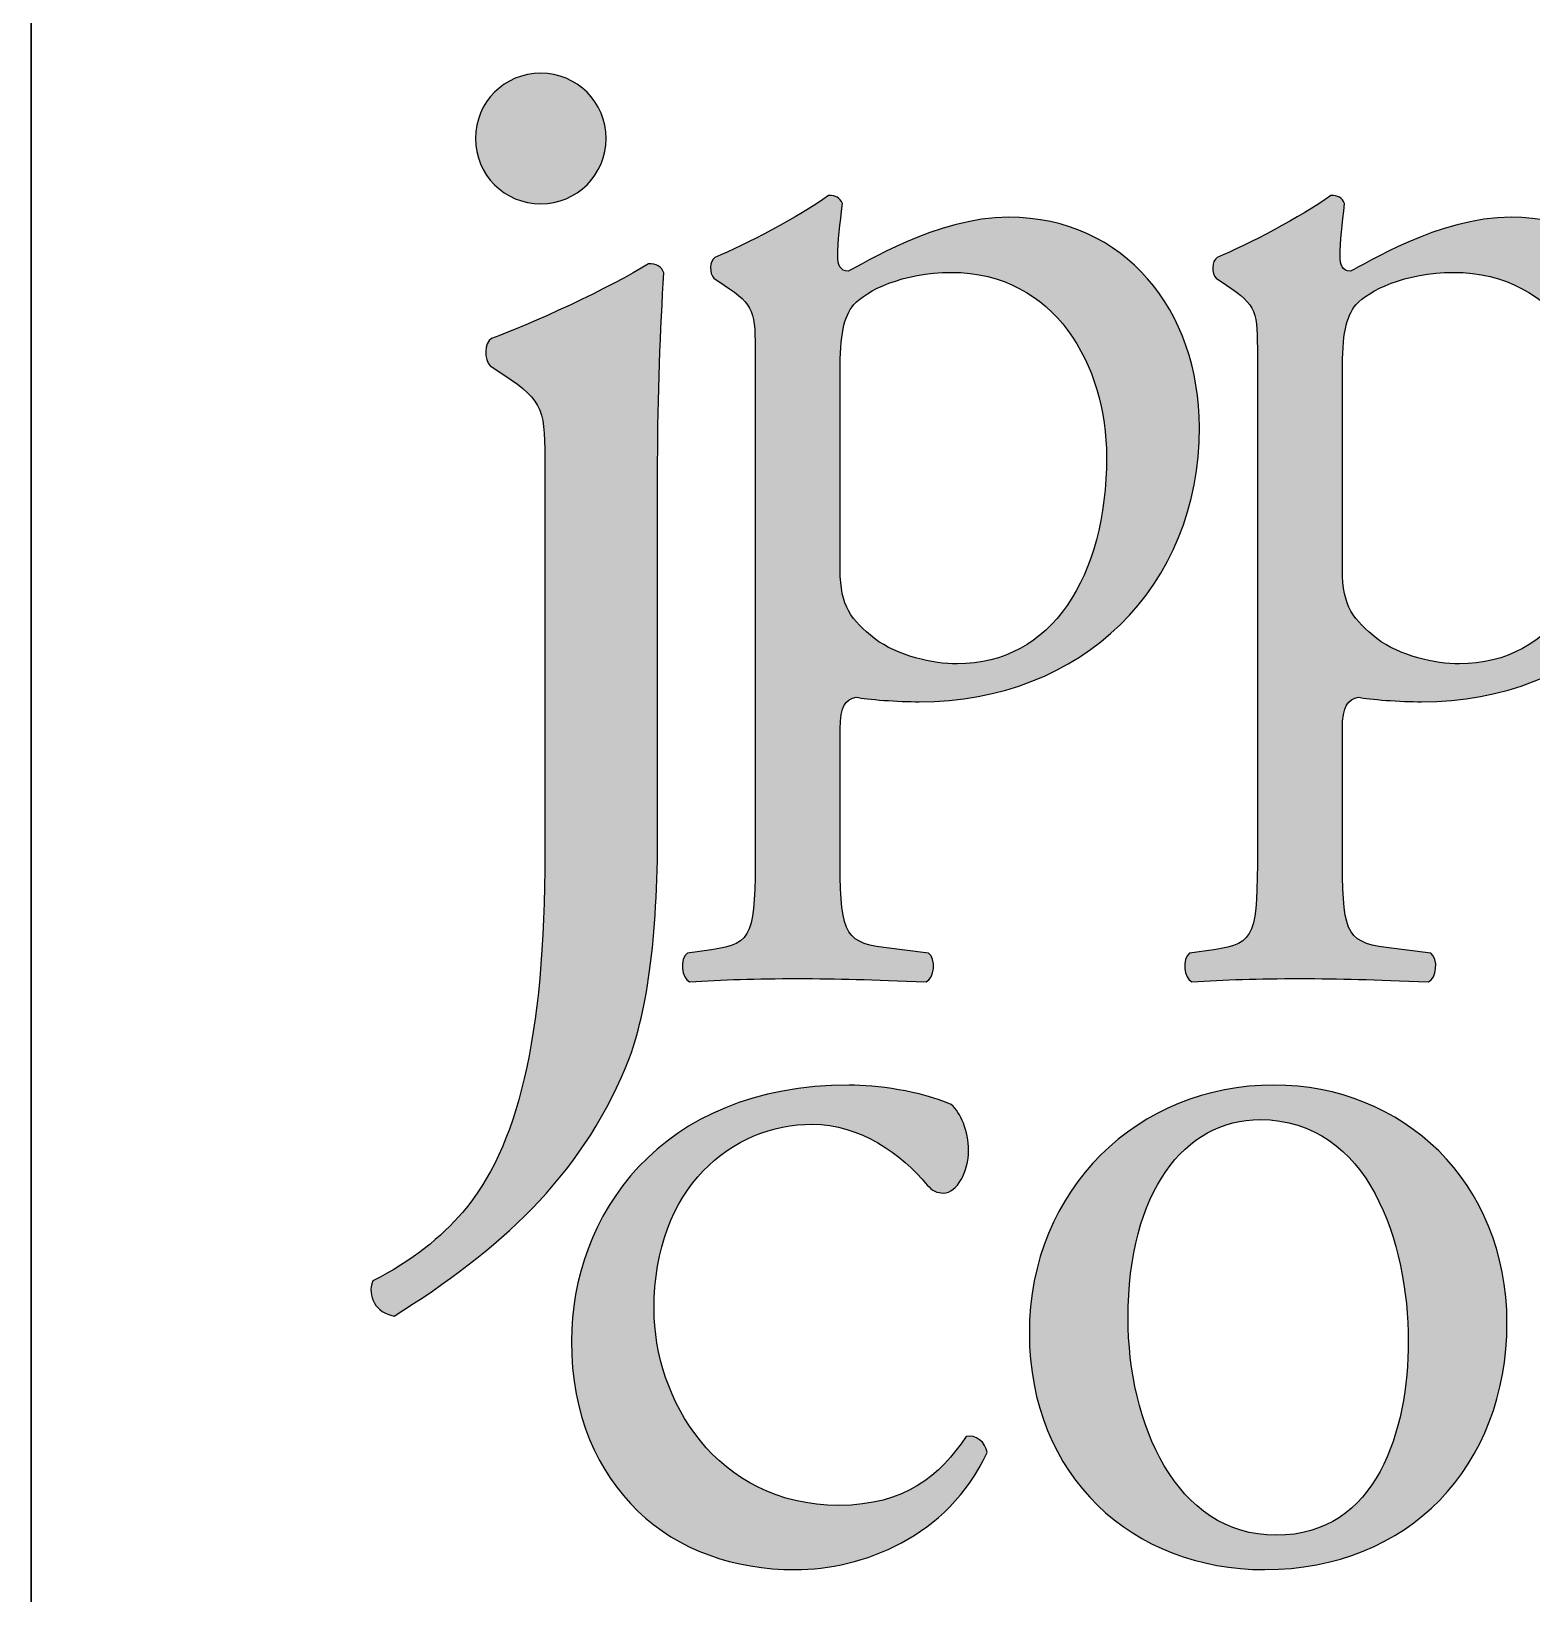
# Paper-space layout 'A3mask' of a CAD drawing. Extents: x 0 to 394, y 0 to 277.
# Drawn here: x 306.25 to 318.34, y 41.93 to 54.52 of the extents above; entities that cross this region are included whole.
import ezdxf
from ezdxf.enums import TextEntityAlignment as Align

# ---------------------------------------------------------------- set-up
doc = ezdxf.new("R2010")
doc.units = 0
doc.layers.get('0').update_dxf_attribs({"linetype": 'CONTINUOUS'})
doc.layers.get('Defpoints').update_dxf_attribs({"linetype": 'CONTINUOUS'})
doc.layers.add('JPP_Mask', color=7, linetype='CONTINUOUS')
doc.styles.add('JPP', font='arial.ttf')

# ---------------------------------------------------------------- blocks, each defined once
blk = doc.blocks.new('A3mask')
at = {"true_color": 0x0081c6}
h = blk.add_hatch(color=142, dxfattribs=at)
edge = h.paths.add_edge_path()
edge.add_spline(control_points=[(310.884, 53.657), (310.884, 53.948), (310.648, 54.184), (310.357, 54.184)], knot_values=[3, 3, 3, 3, 4, 4, 4, 4], degree=3, periodic=0)
edge.add_spline(control_points=[(310.357, 54.184), (310.066, 54.184), (309.83, 53.948), (309.83, 53.657)], knot_values=[2, 2, 2, 2, 3, 3, 3, 3], degree=3, periodic=0)
edge.add_spline(control_points=[(309.83, 53.657), (309.83, 53.366), (310.066, 53.13), (310.357, 53.13)], knot_values=[1, 1, 1, 1, 2, 2, 2, 2], degree=3, periodic=0)
edge.add_spline(control_points=[(310.357, 53.13), (310.648, 53.13), (310.884, 53.366), (310.884, 53.657)], knot_values=[0, 0, 0, 0, 1, 1, 1, 1], degree=3, periodic=0)
at = {"true_color": 0x004a91}
h = blk.add_hatch(color=154, dxfattribs=at)
edge = h.paths.add_edge_path()
edge.add_spline(control_points=[(313.408, 49.117), (314.722, 49.117), (315.666, 50.042), (315.666, 51.329)], knot_values=[9, 9, 9, 9, 10, 10, 10, 10], degree=3, periodic=0)
edge.add_spline(control_points=[(315.666, 51.329), (315.666, 52.263), (315.065, 53.022), (314.13, 53.022)], knot_values=[8, 8, 8, 8, 9, 9, 9, 9], degree=3, periodic=0)
edge.add_spline(control_points=[(314.13, 53.022), (313.538, 53.022), (312.955, 52.642), (312.835, 52.587)], knot_values=[7, 7, 7, 7, 8, 8, 8, 8], degree=3, periodic=0)
edge.add_spline(control_points=[(312.835, 52.587), (312.77, 52.587), (312.751, 52.642), (312.751, 52.707)], knot_values=[6, 6, 6, 6, 7, 7, 7, 7], degree=3, periodic=0)
edge.add_spline(control_points=[(312.751, 52.707), (312.751, 52.828), (312.77, 52.966), (312.788, 53.133)], knot_values=[5, 5, 5, 5, 6, 6, 6, 6], degree=3, periodic=0)
edge.add_spline(control_points=[(312.788, 53.133), (312.77, 53.179), (312.733, 53.198), (312.677, 53.198)], knot_values=[4, 4, 4, 4, 5, 5, 5, 5], degree=3, periodic=0)
edge.add_spline(control_points=[(312.677, 53.198), (312.437, 53.022), (312.002, 52.8), (311.761, 52.698)], knot_values=[3, 3, 3, 3, 4, 4, 4, 4], degree=3, periodic=0)
edge.add_spline(control_points=[(311.761, 52.698), (311.715, 52.67), (311.715, 52.569), (311.752, 52.532)], knot_values=[2, 2, 2, 2, 3, 3, 3, 3], degree=3, periodic=0)
edge.add_spline(control_points=[(311.752, 52.532), (311.752, 52.532), (311.835, 52.476), (311.835, 52.476), (312.085, 52.309), (312.085, 52.263), (312.085, 51.902)], knot_values=[0, 0, 0, 0, 1, 1, 1, 2, 2, 2, 2], degree=3, periodic=0)
edge.add_spline(control_points=[(312.085, 51.902), (312.085, 51.902), (312.085, 50.907), (312.085, 49.913)], knot_values=[21.5, 21.5, 21.5, 21.5, 22, 22, 22, 22], degree=3, periodic=0)
edge.add_spline(control_points=[(312.085, 49.913), (312.085, 48.918), (312.085, 47.923), (312.085, 47.923), (312.085, 47.257), (312.076, 47.164), (311.733, 47.118)], knot_values=[20, 20, 20, 20, 20.5, 20.5, 20.5, 21.5, 21.5, 21.5, 21.5], degree=3, periodic=0)
edge.add_spline(control_points=[(311.733, 47.118), (311.733, 47.118), (311.539, 47.09), (311.539, 47.09), (311.474, 47.044), (311.493, 46.886), (311.557, 46.859)], knot_values=[18, 18, 18, 18, 19, 19, 19, 20, 20, 20, 20], degree=3, periodic=0)
edge.add_spline(control_points=[(311.557, 46.859), (311.817, 46.877), (312.094, 46.886), (312.427, 46.886)], knot_values=[17, 17, 17, 17, 18, 18, 18, 18], degree=3, periodic=0)
edge.add_spline(control_points=[(312.427, 46.886), (312.751, 46.886), (313.02, 46.877), (313.464, 46.859)], knot_values=[16, 16, 16, 16, 17, 17, 17, 17], degree=3, periodic=0)
edge.add_spline(control_points=[(313.464, 46.859), (313.529, 46.886), (313.547, 47.044), (313.482, 47.09)], knot_values=[15, 15, 15, 15, 16, 16, 16, 16], degree=3, periodic=0)
edge.add_spline(control_points=[(313.482, 47.09), (313.482, 47.09), (313.121, 47.136), (313.121, 47.136), (312.788, 47.183), (312.77, 47.266), (312.77, 47.923)], knot_values=[13, 13, 13, 13, 14, 14, 14, 15, 15, 15, 15], degree=3, periodic=0)
edge.add_spline(control_points=[(312.77, 47.923), (312.77, 47.923), (312.77, 48.895), (312.77, 48.895), (312.77, 49.089), (312.816, 49.135), (312.899, 49.154)], knot_values=[11, 11, 11, 11, 12, 12, 12, 13, 13, 13, 13], degree=3, periodic=0)
edge.add_spline(control_points=[(312.899, 49.154), (312.983, 49.135), (313.242, 49.117), (313.408, 49.117)], knot_values=[10, 10, 10, 10, 11, 11, 11, 11], degree=3, periodic=0)
edge = h.paths.add_edge_path(flags=16)
edge.add_spline(control_points=[(313.047, 49.626), (312.862, 49.774), (312.77, 49.885), (312.77, 50.181)], knot_values=[0, 0, 0, 0, 1, 1, 1, 1], degree=3, periodic=0)
edge.add_spline(control_points=[(312.77, 50.181), (312.77, 50.181), (312.77, 50.579), (312.77, 50.977)], knot_values=[6.5, 6.5, 6.5, 6.5, 7, 7, 7, 7], degree=3, periodic=0)
edge.add_spline(control_points=[(312.77, 50.977), (312.77, 51.375), (312.77, 51.773), (312.77, 51.773), (312.77, 52.078), (312.797, 52.217), (312.881, 52.319)], knot_values=[5, 5, 5, 5, 5.5, 5.5, 5.5, 6.5, 6.5, 6.5, 6.5], degree=3, periodic=0)
edge.add_spline(control_points=[(312.881, 52.319), (312.983, 52.429), (313.269, 52.578), (313.667, 52.578)], knot_values=[4, 4, 4, 4, 5, 5, 5, 5], degree=3, periodic=0)
edge.add_spline(control_points=[(313.667, 52.578), (314.5, 52.578), (314.917, 51.828), (314.917, 51.088)], knot_values=[3, 3, 3, 3, 4, 4, 4, 4], degree=3, periodic=0)
edge.add_spline(control_points=[(314.917, 51.088), (314.917, 50.125), (314.473, 49.422), (313.714, 49.422)], knot_values=[2, 2, 2, 2, 3, 3, 3, 3], degree=3, periodic=0)
edge.add_spline(control_points=[(313.714, 49.422), (313.519, 49.422), (313.233, 49.487), (313.047, 49.626)], knot_values=[1, 1, 1, 1, 2, 2, 2, 2], degree=3, periodic=0)
h = blk.add_hatch(color=154, dxfattribs=at)
edge = h.paths.add_edge_path()
edge.add_spline(control_points=[(316.818, 47.923), (316.818, 47.923), (316.818, 48.895), (316.818, 48.895), (316.818, 49.089), (316.864, 49.135), (316.948, 49.154)], knot_values=[11, 11, 11, 11, 12, 12, 12, 13, 13, 13, 13], degree=3, periodic=0)
edge.add_spline(control_points=[(316.948, 49.154), (317.031, 49.135), (317.29, 49.117), (317.457, 49.117)], knot_values=[10, 10, 10, 10, 11, 11, 11, 11], degree=3, periodic=0)
edge.add_spline(control_points=[(317.457, 49.117), (318.771, 49.117), (319.714, 50.042), (319.714, 51.329)], knot_values=[9, 9, 9, 9, 10, 10, 10, 10], degree=3, periodic=0)
edge.add_spline(control_points=[(319.714, 51.329), (319.714, 52.263), (319.113, 53.022), (318.179, 53.022)], knot_values=[8, 8, 8, 8, 9, 9, 9, 9], degree=3, periodic=0)
edge.add_spline(control_points=[(318.179, 53.022), (317.586, 53.022), (317.003, 52.642), (316.883, 52.587)], knot_values=[7, 7, 7, 7, 8, 8, 8, 8], degree=3, periodic=0)
edge.add_spline(control_points=[(316.883, 52.587), (316.818, 52.587), (316.8, 52.642), (316.8, 52.707)], knot_values=[6, 6, 6, 6, 7, 7, 7, 7], degree=3, periodic=0)
edge.add_spline(control_points=[(316.8, 52.707), (316.8, 52.828), (316.818, 52.966), (316.836, 53.133)], knot_values=[5, 5, 5, 5, 6, 6, 6, 6], degree=3, periodic=0)
edge.add_spline(control_points=[(316.836, 53.133), (316.818, 53.179), (316.781, 53.198), (316.726, 53.198)], knot_values=[4, 4, 4, 4, 5, 5, 5, 5], degree=3, periodic=0)
edge.add_spline(control_points=[(316.726, 53.198), (316.485, 53.022), (316.05, 52.8), (315.81, 52.698)], knot_values=[3, 3, 3, 3, 4, 4, 4, 4], degree=3, periodic=0)
edge.add_spline(control_points=[(315.81, 52.698), (315.763, 52.67), (315.763, 52.569), (315.8, 52.532)], knot_values=[2, 2, 2, 2, 3, 3, 3, 3], degree=3, periodic=0)
edge.add_spline(control_points=[(315.8, 52.532), (315.8, 52.532), (315.883, 52.476), (315.883, 52.476), (316.133, 52.309), (316.133, 52.263), (316.133, 51.902)], knot_values=[0, 0, 0, 0, 1, 1, 1, 2, 2, 2, 2], degree=3, periodic=0)
edge.add_spline(control_points=[(316.133, 51.902), (316.133, 51.902), (316.133, 50.907), (316.133, 49.913)], knot_values=[21.5, 21.5, 21.5, 21.5, 22, 22, 22, 22], degree=3, periodic=0)
edge.add_spline(control_points=[(316.133, 49.913), (316.133, 48.918), (316.133, 47.923), (316.133, 47.923), (316.133, 47.257), (316.124, 47.164), (315.782, 47.118)], knot_values=[20, 20, 20, 20, 20.5, 20.5, 20.5, 21.5, 21.5, 21.5, 21.5], degree=3, periodic=0)
edge.add_spline(control_points=[(315.782, 47.118), (315.782, 47.118), (315.587, 47.09), (315.587, 47.09), (315.522, 47.044), (315.541, 46.886), (315.606, 46.859)], knot_values=[18, 18, 18, 18, 19, 19, 19, 20, 20, 20, 20], degree=3, periodic=0)
edge.add_spline(control_points=[(315.606, 46.859), (315.865, 46.877), (316.142, 46.886), (316.476, 46.886)], knot_values=[17, 17, 17, 17, 18, 18, 18, 18], degree=3, periodic=0)
edge.add_spline(control_points=[(316.476, 46.886), (316.8, 46.886), (317.068, 46.877), (317.512, 46.859)], knot_values=[16, 16, 16, 16, 17, 17, 17, 17], degree=3, periodic=0)
edge.add_spline(control_points=[(317.512, 46.859), (317.577, 46.886), (317.595, 47.044), (317.531, 47.09)], knot_values=[15, 15, 15, 15, 16, 16, 16, 16], degree=3, periodic=0)
edge.add_spline(control_points=[(317.531, 47.09), (317.531, 47.09), (317.17, 47.136), (317.17, 47.136), (316.836, 47.183), (316.818, 47.266), (316.818, 47.923)], knot_values=[13, 13, 13, 13, 14, 14, 14, 15, 15, 15, 15], degree=3, periodic=0)
edge = h.paths.add_edge_path(flags=16)
edge.add_spline(control_points=[(317.096, 49.626), (316.911, 49.774), (316.818, 49.885), (316.818, 50.181)], knot_values=[0, 0, 0, 0, 1, 1, 1, 1], degree=3, periodic=0)
edge.add_spline(control_points=[(316.818, 50.181), (316.818, 50.181), (316.818, 50.579), (316.818, 50.977)], knot_values=[6.5, 6.5, 6.5, 6.5, 7, 7, 7, 7], degree=3, periodic=0)
edge.add_spline(control_points=[(316.818, 50.977), (316.818, 51.375), (316.818, 51.773), (316.818, 51.773), (316.818, 52.078), (316.846, 52.217), (316.929, 52.319)], knot_values=[5, 5, 5, 5, 5.5, 5.5, 5.5, 6.5, 6.5, 6.5, 6.5], degree=3, periodic=0)
edge.add_spline(control_points=[(316.929, 52.319), (317.031, 52.429), (317.318, 52.578), (317.716, 52.578)], knot_values=[4, 4, 4, 4, 5, 5, 5, 5], degree=3, periodic=0)
edge.add_spline(control_points=[(317.716, 52.578), (318.549, 52.578), (318.965, 51.828), (318.965, 51.088)], knot_values=[3, 3, 3, 3, 4, 4, 4, 4], degree=3, periodic=0)
edge.add_spline(control_points=[(318.965, 51.088), (318.965, 50.125), (318.521, 49.422), (317.762, 49.422)], knot_values=[2, 2, 2, 2, 3, 3, 3, 3], degree=3, periodic=0)
edge.add_spline(control_points=[(317.762, 49.422), (317.568, 49.422), (317.281, 49.487), (317.096, 49.626)], knot_values=[1, 1, 1, 1, 2, 2, 2, 2], degree=3, periodic=0)
h = blk.add_hatch(color=154, dxfattribs=at)
edge = h.paths.add_edge_path()
edge.add_spline(control_points=[(311.299, 48.082), (311.299, 48.082), (311.299, 51.052), (311.299, 51.052), (311.299, 51.555), (311.323, 52.144), (311.348, 52.574)], knot_values=[5, 5, 5, 5, 6, 6, 6, 7, 7, 7, 7], degree=3, periodic=0)
edge.add_spline(control_points=[(311.348, 52.574), (311.335, 52.623), (311.286, 52.648), (311.225, 52.648)], knot_values=[4, 4, 4, 4, 5, 5, 5, 5], degree=3, periodic=0)
edge.add_spline(control_points=[(311.225, 52.648), (310.943, 52.464), (310.243, 52.144), (309.961, 52.046)], knot_values=[3, 3, 3, 3, 4, 4, 4, 4], degree=3, periodic=0)
edge.add_spline(control_points=[(309.961, 52.046), (309.899, 52.009), (309.899, 51.874), (309.949, 51.825)], knot_values=[2, 2, 2, 2, 3, 3, 3, 3], degree=3, periodic=0)
edge.add_spline(control_points=[(309.949, 51.825), (309.949, 51.825), (310.059, 51.752), (310.059, 51.752), (310.39, 51.531), (310.39, 51.47), (310.39, 50.991)], knot_values=[0, 0, 0, 0, 1, 1, 1, 2, 2, 2, 2], degree=3, periodic=0)
edge.add_spline(control_points=[(310.39, 50.991), (310.39, 50.991), (310.39, 50.218), (310.39, 49.444)], knot_values=[12.5, 12.5, 12.5, 12.5, 13, 13, 13, 13], degree=3, periodic=0)
edge.add_spline(control_points=[(310.39, 49.444), (310.39, 48.671), (310.39, 47.898), (310.39, 47.898), (310.39, 46.4), (310.169, 45.517), (309.727, 45.001)], knot_values=[11, 11, 11, 11, 11.5, 11.5, 11.5, 12.5, 12.5, 12.5, 12.5], degree=3, periodic=0)
edge.add_spline(control_points=[(309.727, 45.001), (309.556, 44.805), (309.322, 44.608), (309.003, 44.449)], knot_values=[10, 10, 10, 10, 11, 11, 11, 11], degree=3, periodic=0)
edge.add_spline(control_points=[(309.003, 44.449), (308.954, 44.326), (309.028, 44.191), (309.175, 44.166)], knot_values=[9, 9, 9, 9, 10, 10, 10, 10], degree=3, periodic=0)
edge.add_spline(control_points=[(309.175, 44.166), (310.022, 44.694), (310.672, 45.284), (311.041, 46.167)], knot_values=[8, 8, 8, 8, 9, 9, 9, 9], degree=3, periodic=0)
edge.add_spline(control_points=[(311.041, 46.167), (311.213, 46.584), (311.299, 47.198), (311.299, 48.082)], knot_values=[7, 7, 7, 7, 8, 8, 8, 8], degree=3, periodic=0)
at = {"true_color": 0x0081c6}
h = blk.add_hatch(color=142, dxfattribs=at)
h.dxf.hatch_style = 2
edge = h.paths.add_edge_path()
edge.add_spline(control_points=[(313.805, 45.5), (313.805, 45.657), (313.741, 45.805), (313.666, 45.87)], knot_values=[0, 0, 0, 0, 1, 1, 1, 1], degree=3, periodic=0)
edge.add_spline(control_points=[(313.666, 45.87), (313.417, 45.981), (313.056, 46.027), (312.843, 46.027)], knot_values=[12, 12, 12, 12, 13, 13, 13, 13], degree=3, periodic=0)
edge.add_spline(control_points=[(312.843, 46.027), (311.307, 46.027), (310.604, 44.963), (310.604, 43.963)], knot_values=[11, 11, 11, 11, 12, 12, 12, 12], degree=3, periodic=0)
edge.add_spline(control_points=[(310.604, 43.963), (310.604, 43.362), (310.816, 42.908), (311.14, 42.594)], knot_values=[10, 10, 10, 10, 11, 11, 11, 11], degree=3, periodic=0)
edge.add_spline(control_points=[(311.14, 42.594), (311.464, 42.279), (311.917, 42.122), (312.408, 42.122)], knot_values=[9, 9, 9, 9, 10, 10, 10, 10], degree=3, periodic=0)
edge.add_spline(control_points=[(312.408, 42.122), (312.944, 42.122), (313.639, 42.381), (313.954, 43.065)], knot_values=[8, 8, 8, 8, 9, 9, 9, 9], degree=3, periodic=0)
edge.add_spline(control_points=[(313.954, 43.065), (313.944, 43.149), (313.861, 43.214), (313.787, 43.195)], knot_values=[7, 7, 7, 7, 8, 8, 8, 8], degree=3, periodic=0)
edge.add_spline(control_points=[(313.787, 43.195), (313.574, 42.881), (313.296, 42.64), (312.76, 42.64)], knot_values=[6, 6, 6, 6, 7, 7, 7, 7], degree=3, periodic=0)
edge.add_spline(control_points=[(312.76, 42.64), (311.769, 42.64), (311.27, 43.5), (311.27, 44.223)], knot_values=[5, 5, 5, 5, 6, 6, 6, 6], degree=3, periodic=0)
edge.add_spline(control_points=[(311.27, 44.223), (311.27, 45.203), (311.899, 45.712), (312.547, 45.712)], knot_values=[4, 4, 4, 4, 5, 5, 5, 5], degree=3, periodic=0)
edge.add_spline(control_points=[(312.547, 45.712), (312.926, 45.712), (313.268, 45.472), (313.472, 45.222)], knot_values=[3, 3, 3, 3, 4, 4, 4, 4], degree=3, periodic=0)
edge.add_spline(control_points=[(313.472, 45.222), (313.509, 45.176), (313.556, 45.157), (313.602, 45.157)], knot_values=[2, 2, 2, 2, 3, 3, 3, 3], degree=3, periodic=0)
edge.add_spline(control_points=[(313.602, 45.157), (313.713, 45.157), (313.805, 45.333), (313.805, 45.5)], knot_values=[1, 1, 1, 1, 2, 2, 2, 2], degree=3, periodic=0)
h = blk.add_hatch(color=142, dxfattribs=at)
edge = h.paths.add_edge_path()
edge.add_spline(control_points=[(318.145, 44.111), (318.145, 45.25), (317.303, 46.027), (316.267, 46.027)], knot_values=[3, 3, 3, 3, 4, 4, 4, 4], degree=3, periodic=0)
edge.add_spline(control_points=[(316.267, 46.027), (315.175, 46.027), (314.295, 45.194), (314.295, 44.028)], knot_values=[2, 2, 2, 2, 3, 3, 3, 3], degree=3, periodic=0)
edge.add_spline(control_points=[(314.295, 44.028), (314.295, 42.871), (315.128, 42.122), (316.193, 42.122)], knot_values=[1, 1, 1, 1, 2, 2, 2, 2], degree=3, periodic=0)
edge.add_spline(control_points=[(316.193, 42.122), (317.349, 42.122), (318.145, 42.955), (318.145, 44.111)], knot_values=[0, 0, 0, 0, 1, 1, 1, 1], degree=3, periodic=0)
edge = h.paths.add_edge_path(flags=16)
edge.add_spline(control_points=[(317.349, 43.963), (317.349, 43.251), (317.099, 42.399), (316.285, 42.399)], knot_values=[2, 2, 2, 2, 3, 3, 3, 3], degree=3, periodic=0)
edge.add_spline(control_points=[(316.285, 42.399), (315.471, 42.399), (315.091, 43.307), (315.091, 44.149)], knot_values=[1, 1, 1, 1, 2, 2, 2, 2], degree=3, periodic=0)
edge.add_spline(control_points=[(315.091, 44.149), (315.091, 45.166), (315.545, 45.749), (316.155, 45.749)], knot_values=[0, 0, 0, 0, 1, 1, 1, 1], degree=3, periodic=0)
edge.add_spline(control_points=[(316.155, 45.749), (317.035, 45.749), (317.349, 44.75), (317.349, 43.963)], knot_values=[3, 3, 3, 3, 4, 4, 4, 4], degree=3, periodic=0)
at = {"color": 154, "true_color": 0x004a91}
blk.add_line((306.25, 56.35), (306.25, 2.45), dxfattribs=at)
at = {"layer": 'Defpoints'}
blk.add_lwpolyline([(306.25, 0), (306.25, 58.8), (394.45, 58.8)], dxfattribs=at)
at = {"layer": 'Defpoints', "color": 142, "true_color": 0x0081c6}
for points, knots in [([(310.884, 53.657), (310.884, 53.366), (310.648, 53.13), (310.357, 53.13), (310.066, 53.13), (309.83, 53.366), (309.83, 53.657), (309.83, 53.948), (310.066, 54.184), (310.357, 54.184), (310.648, 54.184), (310.884, 53.948), (310.884, 53.657)], [0, 0, 0, 0, 1, 1, 1, 2, 2, 2, 3, 3, 3, 4, 4, 4, 4]), ([(313.666, 45.87), (313.741, 45.805), (313.805, 45.657), (313.805, 45.5), (313.805, 45.333), (313.713, 45.157), (313.602, 45.157), (313.556, 45.157), (313.509, 45.176), (313.472, 45.222), (313.268, 45.472), (312.926, 45.712), (312.547, 45.712), (311.899, 45.712), (311.27, 45.203), (311.27, 44.223), (311.27, 43.5), (311.769, 42.64), (312.76, 42.64), (313.296, 42.64), (313.574, 42.881), (313.787, 43.195), (313.861, 43.214), (313.944, 43.149), (313.954, 43.065), (313.639, 42.381), (312.944, 42.122), (312.408, 42.122), (311.917, 42.122), (311.464, 42.279), (311.14, 42.594), (310.816, 42.908), (310.604, 43.362), (310.604, 43.963), (310.604, 44.963), (311.307, 46.027), (312.843, 46.027), (313.056, 46.027), (313.417, 45.981), (313.666, 45.87)], [0, 0, 0, 0, 1, 1, 1, 2, 2, 2, 3, 3, 3, 4, 4, 4, 5, 5, 5, 6, 6, 6, 7, 7, 7, 8, 8, 8, 9, 9, 9, 10, 10, 10, 11, 11, 11, 12, 12, 12, 13, 13, 13, 13]), ([(318.145, 44.111), (318.145, 42.955), (317.349, 42.122), (316.193, 42.122), (315.128, 42.122), (314.295, 42.871), (314.295, 44.028), (314.295, 45.194), (315.175, 46.027), (316.267, 46.027), (317.303, 46.027), (318.145, 45.25), (318.145, 44.111)], [0, 0, 0, 0, 1, 1, 1, 2, 2, 2, 3, 3, 3, 4, 4, 4, 4]), ([(316.155, 45.749), (315.545, 45.749), (315.091, 45.166), (315.091, 44.149), (315.091, 43.307), (315.471, 42.399), (316.285, 42.399), (317.099, 42.399), (317.349, 43.251), (317.349, 43.963), (317.349, 44.75), (317.035, 45.749), (316.155, 45.749)], [0, 0, 0, 0, 1, 1, 1, 2, 2, 2, 3, 3, 3, 4, 4, 4, 4])]:
    blk.add_open_spline(points, degree=3, knots=knots, dxfattribs=at)
at = {"layer": 'Defpoints', "color": 154, "true_color": 0x004a91}
for points, knots in [([(312.085, 51.902), (312.085, 52.263), (312.085, 52.309), (311.835, 52.476), (311.835, 52.476), (311.752, 52.532), (311.752, 52.532), (311.715, 52.569), (311.715, 52.67), (311.761, 52.698), (312.002, 52.8), (312.437, 53.022), (312.677, 53.198), (312.733, 53.198), (312.77, 53.179), (312.788, 53.133), (312.77, 52.966), (312.751, 52.828), (312.751, 52.707), (312.751, 52.642), (312.77, 52.587), (312.835, 52.587), (312.955, 52.642), (313.538, 53.022), (314.13, 53.022), (315.065, 53.022), (315.666, 52.263), (315.666, 51.329), (315.666, 50.042), (314.722, 49.117), (313.408, 49.117), (313.242, 49.117), (312.983, 49.135), (312.899, 49.154), (312.816, 49.135), (312.77, 49.089), (312.77, 48.895), (312.77, 48.895), (312.77, 47.923), (312.77, 47.923), (312.77, 47.266), (312.788, 47.183), (313.121, 47.136), (313.121, 47.136), (313.482, 47.09), (313.482, 47.09), (313.547, 47.044), (313.529, 46.886), (313.464, 46.859), (313.02, 46.877), (312.751, 46.886), (312.427, 46.886), (312.094, 46.886), (311.817, 46.877), (311.557, 46.859), (311.493, 46.886), (311.474, 47.044), (311.539, 47.09), (311.539, 47.09), (311.733, 47.118), (311.733, 47.118), (312.076, 47.164), (312.085, 47.257), (312.085, 47.923), (312.085, 47.923), (312.085, 51.902), (312.085, 51.902)], [0, 0, 0, 0, 1, 1, 1, 2, 2, 2, 3, 3, 3, 4, 4, 4, 5, 5, 5, 6, 6, 6, 7, 7, 7, 8, 8, 8, 9, 9, 9, 10, 10, 10, 11, 11, 11, 12, 12, 12, 13, 13, 13, 14, 14, 14, 15, 15, 15, 16, 16, 16, 17, 17, 17, 18, 18, 18, 19, 19, 19, 20, 20, 20, 21, 21, 21, 22, 22, 22, 22]), ([(316.133, 51.902), (316.133, 52.263), (316.133, 52.309), (315.883, 52.476), (315.883, 52.476), (315.8, 52.532), (315.8, 52.532), (315.763, 52.569), (315.763, 52.67), (315.81, 52.698), (316.05, 52.8), (316.485, 53.022), (316.726, 53.198), (316.781, 53.198), (316.818, 53.179), (316.836, 53.133), (316.818, 52.966), (316.8, 52.828), (316.8, 52.707), (316.8, 52.642), (316.818, 52.587), (316.883, 52.587), (317.003, 52.642), (317.586, 53.022), (318.179, 53.022), (319.113, 53.022), (319.714, 52.263), (319.714, 51.329), (319.714, 50.042), (318.771, 49.117), (317.457, 49.117), (317.29, 49.117), (317.031, 49.135), (316.948, 49.154), (316.864, 49.135), (316.818, 49.089), (316.818, 48.895), (316.818, 48.895), (316.818, 47.923), (316.818, 47.923), (316.818, 47.266), (316.836, 47.183), (317.17, 47.136), (317.17, 47.136), (317.531, 47.09), (317.531, 47.09), (317.595, 47.044), (317.577, 46.886), (317.512, 46.859), (317.068, 46.877), (316.8, 46.886), (316.476, 46.886), (316.142, 46.886), (315.865, 46.877), (315.606, 46.859), (315.541, 46.886), (315.522, 47.044), (315.587, 47.09), (315.587, 47.09), (315.782, 47.118), (315.782, 47.118), (316.124, 47.164), (316.133, 47.257), (316.133, 47.923), (316.133, 47.923), (316.133, 51.902), (316.133, 51.902)], [0, 0, 0, 0, 1, 1, 1, 2, 2, 2, 3, 3, 3, 4, 4, 4, 5, 5, 5, 6, 6, 6, 7, 7, 7, 8, 8, 8, 9, 9, 9, 10, 10, 10, 11, 11, 11, 12, 12, 12, 13, 13, 13, 14, 14, 14, 15, 15, 15, 16, 16, 16, 17, 17, 17, 18, 18, 18, 19, 19, 19, 20, 20, 20, 21, 21, 21, 22, 22, 22, 22]), ([(310.39, 50.991), (310.39, 51.47), (310.39, 51.531), (310.059, 51.752), (310.059, 51.752), (309.949, 51.825), (309.949, 51.825), (309.899, 51.874), (309.899, 52.009), (309.961, 52.046), (310.243, 52.144), (310.943, 52.464), (311.225, 52.648), (311.286, 52.648), (311.335, 52.623), (311.348, 52.574), (311.323, 52.144), (311.299, 51.555), (311.299, 51.052), (311.299, 51.052), (311.299, 48.082), (311.299, 48.082), (311.299, 47.198), (311.213, 46.584), (311.041, 46.167), (310.672, 45.284), (310.022, 44.694), (309.175, 44.166), (309.028, 44.191), (308.954, 44.326), (309.003, 44.449), (309.322, 44.608), (309.556, 44.805), (309.727, 45.001), (310.169, 45.517), (310.39, 46.4), (310.39, 47.898), (310.39, 47.898), (310.39, 50.991), (310.39, 50.991)], [0, 0, 0, 0, 1, 1, 1, 2, 2, 2, 3, 3, 3, 4, 4, 4, 5, 5, 5, 6, 6, 6, 7, 7, 7, 8, 8, 8, 9, 9, 9, 10, 10, 10, 11, 11, 11, 12, 12, 12, 13, 13, 13, 13]), ([(312.77, 50.181), (312.77, 49.885), (312.862, 49.774), (313.047, 49.626), (313.233, 49.487), (313.519, 49.422), (313.714, 49.422), (314.473, 49.422), (314.917, 50.125), (314.917, 51.088), (314.917, 51.828), (314.5, 52.578), (313.667, 52.578), (313.269, 52.578), (312.983, 52.429), (312.881, 52.319), (312.797, 52.217), (312.77, 52.078), (312.77, 51.773), (312.77, 51.773), (312.77, 50.181), (312.77, 50.181)], [0, 0, 0, 0, 1, 1, 1, 2, 2, 2, 3, 3, 3, 4, 4, 4, 5, 5, 5, 6, 6, 6, 7, 7, 7, 7]), ([(316.818, 50.181), (316.818, 49.885), (316.911, 49.774), (317.096, 49.626), (317.281, 49.487), (317.568, 49.422), (317.762, 49.422), (318.521, 49.422), (318.965, 50.125), (318.965, 51.088), (318.965, 51.828), (318.549, 52.578), (317.716, 52.578), (317.318, 52.578), (317.031, 52.429), (316.929, 52.319), (316.846, 52.217), (316.818, 52.078), (316.818, 51.773), (316.818, 51.773), (316.818, 50.181), (316.818, 50.181)], [0, 0, 0, 0, 1, 1, 1, 2, 2, 2, 3, 3, 3, 4, 4, 4, 5, 5, 5, 6, 6, 6, 7, 7, 7, 7])]:
    blk.add_open_spline(points, degree=3, knots=knots, dxfattribs=at)
at = {"color": 7, "style": 'JPP'}
for tag, p in [('Client', (361.62, 56.35)), ('Project1', (361.62, 44.1)), ('Project2', (361.62, 40.425)), ('Project3', (361.62, 36.75)), ('Title1', (361.62, 28.175)), ('Title2', (361.62, 24.5)), ('Title3', (361.62, 20.825)), ('Status', (308.7, 3.675))]:
    blk.add_attdef(tag, text='', height=1.7, dxfattribs=at).set_placement(p, align=Align.MIDDLE_LEFT)
at = {"color": 2, "style": 'JPP'}
for tag, p in [('Scale', (322.175, 12.25)), ('Drawn', (344.225, 12.25)), ('Checked', (366.275, 12.25)), ('Date', (388.325, 12.25))]:
    blk.add_attdef(tag, text='', height=1, dxfattribs=at).set_placement(p, align=Align.MIDDLE_CENTER)
at = {"color": 6, "style": 'JPP'}
for tag, p in [('Ref', (352.8, 3.675)), ('DrgNo.', (373.38, 3.675))]:
    blk.add_attdef(tag, text='', height=2, dxfattribs=at).set_placement(p, align=Align.MIDDLE_LEFT)
blk.add_attdef('Rev', text='', height=2, dxfattribs=at).set_placement((390.175, 3.675), align=Align.MIDDLE_CENTER)

psp = doc.layouts.new('A3mask')

# ---------------------------------------------------------------- block references
at = {"layer": 'JPP_Mask'}
psp.add_blockref('A3mask', (0, 0), dxfattribs=at)

doc.saveas('drawing.dxf')
